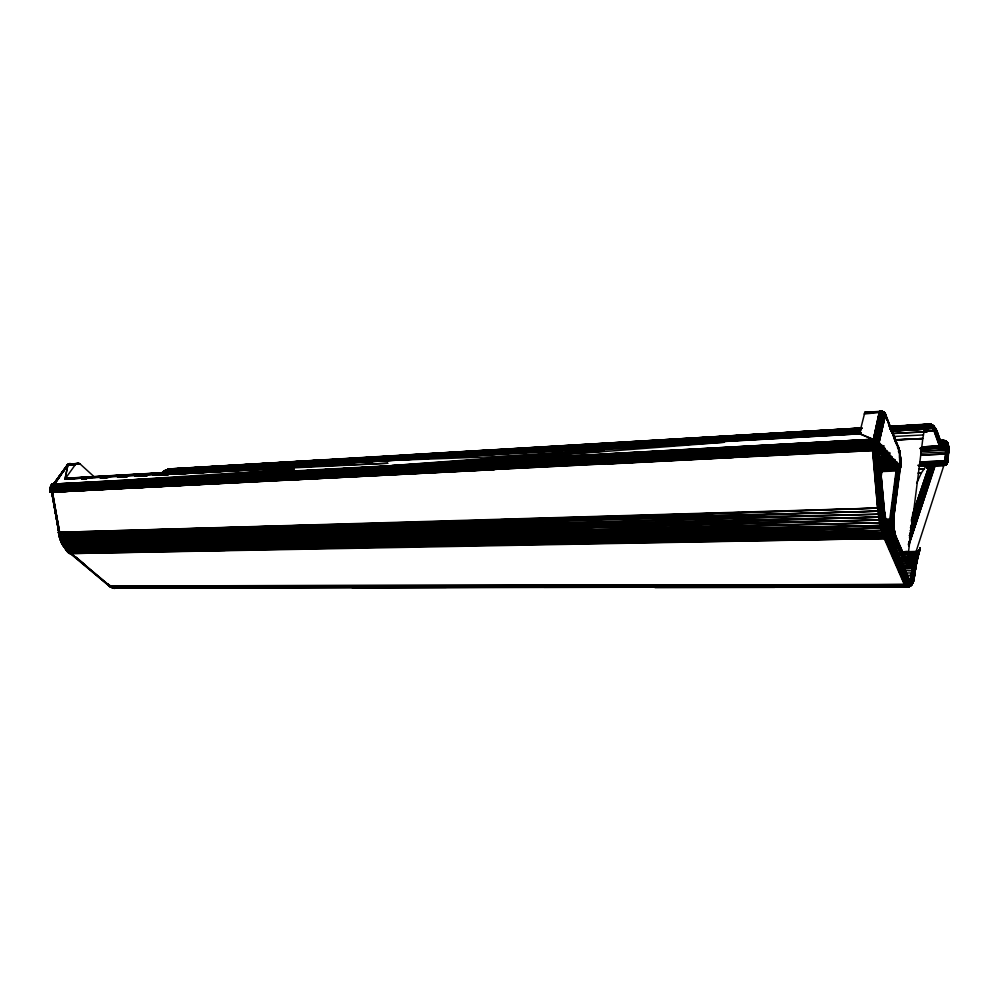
<?xml version="1.0" encoding="UTF-8"?>
<svg xmlns="http://www.w3.org/2000/svg" width="999" height="999" viewBox="0 0 999 999"><rect width="100%" height="100%" fill="white"/><g stroke="black" fill="none" stroke-linecap="round" stroke-linejoin="round"><path stroke-width="1.5" d="M914.472 575.686L913.074 582.454L911.637 584.365L910.052 581.942L913.948 559.19L914.447 557.167L918.056 555.506L919.804 549.575L917.382 558.866L918.943 550.636L916.37 551.585L915.821 553.359L909.852 582.554L908.203 584.627L905.281 585.689L881.655 530.481L878.258 511.163L872.839 449.525L873.251 440.035L877.984 439.76L877.085 449.163L882.741 510.477L886.912 527.734L910.052 581.942L913.61 580.382L917.394 557.779L920.054 548.026L916.845 558.316L913.248 579.408L911.575 584.215L913.91 579.72L914.41 575.499L911.687 584.84L909.914 584.153L908.878 582.38L888.099 534.565L885.614 526.373L883.004 510.402L877.709 449.975L878.133 439.023L51.736 484.203L49.962 490.796L50.125 492.245L878.833 449.637L878.933 442.495L877.984 439.76L495.529 459.94L724.238 442.257L605.332 448.289L726.173 441.371M885.114 522.689L893.156 522.052L893.606 516.358L893.331 528.196L895.354 536.488L893.468 531.63L887.462 530.956M910.239 565.784C910.489 560.889 904.008 562.362 903.458 558.491L892.057 531.918L890.958 525.112L897.876 469.093L897.527 462.612L889.947 525.112L891.32 532.554L903.92 560.951C907.354 560.526 909.028 564.497 910.239 565.784L911.687 564.36L910.164 561.463L906.68 559.989L905.244 561.238L902.809 558.379L891.682 532.567L890.521 527.622L890.384 520.104L897.527 463.586L879.307 464.435M900.549 461.026L900.611 462L899.075 448.988L900.524 458.653L900.236 468.818L900.536 458.678L899.025 448.776L885.589 414.36C884.877 411.875 879.632 409.165 879.095 413.037L872.414 444.48L879.37 517.157L884.078 536.713L905.057 584.527C906.83 591.071 914.959 583.066 909.689 580.382L888.96 532.917L884.327 515.696L877.946 449.912L877.984 439.76C870.841 437.112 874.787 444.792 872.377 446.466L732.991 453.146L872.377 445.467L872.739 446.453M59.253 531.73C57.717 538.136 63.649 547.327 68.644 552.185L108.866 585.789L114.348 587.887L905.544 586.538L908.191 585.814L910.077 583.841L910.988 575.511L914.734 573.988L916.845 560.227L912.961 582.717M938.96 440.896C947.851 435.164 952.497 453.184 945.541 453.971L920.653 455.169L945.541 453.971L945.691 452.035L945.591 447.689L920.703 448.563M878.521 443.007C883.99 454.732 882.604 468.456 880.519 480.831M897.177 463.611L897.177 462.624L889.797 519.03L889.684 526.398L890.971 532.542L902.696 559.515L903.92 560.951L907.517 561.663C912.524 556.231 911.95 548.663 902.222 552.385L908.441 552.31L922.839 438.524C923.813 434.19 924.237 422.802 931.056 424.363C939.285 427.984 938.086 440.522 942.444 446.928C945.116 451.461 942.532 445.841 939.659 446.628L921.19 447.54M899.387 450.262L897.564 445.367L899.812 452.36M909.477 565.909L905.406 559.515L894.317 533.653L892.856 526.61L892.981 518.194L900.648 461.9L900.574 464.448L898.975 465.297L879.257 466.358M883.84 506.968L884.202 509.79L881.18 510.839L881.655 530.481L308.666 544.343M894.555 534.103L895.379 536.201L893.431 530.631L893.019 519.318L900.486 462.962M899.949 454.333L898.276 446.503M899.487 451.81L898.064 446.029L899.562 451.311L899.687 460.464L900.012 453.746L900.586 460.264L900.474 457.842L899.537 457.642L899.712 452.072L900.049 453.846L899.962 453.221L899.674 452.135L900.611 462M903.308 560.389L900.199 560.427C908.69 560.352 909.115 565.409 908.79 552.31C909.377 556.231 907.591 566.633 903.783 558.578L892.382 531.992L891.258 525.112L898.738 464.398M945.354 465.122L946.89 451.91L945.641 443.706L947.04 443.931L947.901 451.685L946.777 464.248L944.167 465.397L925.511 466.208M880.531 477.01L882.042 469.88L897.239 469.193L900.374 467.544L879.22 442.644L877.984 439.76L875.474 440.309L875.024 448.401L881.58 525.399L885.526 538.311L905.756 584.39L908.141 587.062L911.288 585.339L912.924 582.217L916.095 562.512L919.167 550.449C919.018 554.532 913.198 553.146 910.863 553.471L915.496 553.371L943.868 465.422L945.541 453.971M899.862 454.258L900.474 461.226L899.949 453.359L899.974 454.358M922.339 446.928L939.422 446.041L933.965 430.844L923.126 431.468L934.602 430.844L937.212 431.893L943.693 448.926L945.129 441.833L945.728 441.046L947.726 442.782L944.367 440.809L939.997 440.871L943.605 440.646L942.669 441.333L941.37 447.664L943.393 448.539L942.444 446.928L940.059 446.041L922.327 446.915L939.422 446.041L940.683 447.639L941.895 446.366L942.981 441.321L944.242 440.646L942.294 442.495L946.34 443.831L944.879 448.751L942.994 448.126L945.079 448.976L941.47 447.277L919.929 448.451L940.808 447.427L944.305 449.175M925.149 429.108L929.982 424.15L932.729 425.362L940.658 446.128C942.969 451.048 944.167 443.656 945.416 441.983C951.847 444.53 946.415 458.616 946.353 464.597C946.378 462.899 949.912 433.841 943.618 444.205C944.405 447.14 940.696 449.463 939.734 446.041L932.567 426.473L930.731 424.313L927.297 425.424L925.149 429.108L890.933 430.856M947.976 453.409L948.401 446.016L947.551 442.569M919.792 463.736L945.129 462.525L947.551 461.438L948.039 459.515C949.574 463.598 944.267 463.161 944.167 465.397L945.853 453.958L945.666 445.566L948.675 446.203L946.777 464.248L948.151 459.353M915.559 568.618C913.598 574.462 915.409 585.102 907.804 587.15L905.406 584.477L885.164 538.399L881.205 525.462L879.008 511.113L873.526 448.464L874 440.059L877.984 439.76L883.191 507.267L885.489 523.588L909.577 580.993L908.878 582.38L904.357 584.565L772.227 585.476M913.223 580.731L912.711 583.066L911.488 583.179L917.931 551.236L911.488 583.191L910.052 581.942L888.96 532.917L886.662 524.875M919.842 463.486L944.505 462.587L944.492 465.359L946.165 453.933L945.978 445.566M941.37 447.664L940.346 446.078C935.801 440.272 937.474 426.523 929.02 424.038L927.297 425.424L925.486 429.12L929.869 424.837L933.016 425.474L940.946 446.191L940.746 447.602L942.644 446.99L945.354 448.501L944.105 448.951L942.769 447.939L944.505 442.794L945.803 441.408L947.764 443.219L948.825 449.55L947.689 449.737L945.641 441.321L947.289 444.018L947.914 449.712L946.577 464.423C948.6 458.391 946.065 459.852 945.628 465.022C946.315 463.224 949.624 433.566 943.306 444.168C944.043 446.853 940.371 449.513 940.059 446.041L932.879 426.498L931.355 424.45L927.646 424.425L925.698 426.985L890.259 428.996M948.538 453.047L948.688 449.587M108.741 585.701C123.239 590.821 107.218 587.862 108.179 583.841M60.402 537.774L64.598 547.639L69.418 552.36L883.353 536.763L887.1 535.514L888.96 532.917L889.634 534.552L887.811 537.225L884.09 538.498L70.804 553.558C65.347 556.056 54.795 523.701 59.903 534.49L397.577 526.136L877.896 511.176L872.377 445.467L733.041 452.197M914.16 577.172L912.362 583.903L910.526 585.951L909.34 585.913L887.524 537.437L884.814 529.595L881.53 510.776L876.135 449.275L876.51 440.646L877.984 439.76L879.157 442.957L900.199 467.357L900.249 468.618L897.464 470.017L881.942 470.741M124.738 485.364L732.979 453.621L388.611 471.69L872.377 447.49L878.034 447.502L878.708 449.7L879.157 442.957L878.82 446.391M879.969 411.201L883.903 412.2L885.926 416.246L884.789 413.049L882.254 411.513L864.859 412.362L859.415 433.816L65.035 479.058L67.845 465.122L70.18 463.648L66.671 465.859L66.821 467.107L66.883 465.522L68.244 464.285L71.528 463.811L67.62 464.722L70.005 463.673M916.158 553.321L914.447 557.167L916.707 551.56L912.811 568.044L911.3 581.818M947.202 460.227L946.952 464.048L948.825 449.55L948.8 451.261L946.303 451.985L920.766 453.196M885.251 517.732L880.556 519.955L874.05 450.462L874.375 440.097L877.984 439.76L878.608 442.07L878.371 449.8L883.566 507.117C883.228 513.099 890.858 525.811 880.107 525.549L617.257 531.056L304.595 535.976L616.246 527.36L216.671 536.263L60.864 538.711L60.077 538.523L58.504 532.117C59.203 546.465 77.273 559.702 67.008 550.611C65.147 547.814 57.63 538.324 60.415 536.625L878.608 514.21L878.72 508.016L883.715 507.03L878.833 449.637L876.922 442.407L877.984 439.76L879.058 442.707L900.199 467.357L893.506 518.044L893.206 530.519L906.493 562.437L908.703 565.621L904.919 559.128L899.025 558.379M889.56 534.852L884.814 524.138L881.18 510.839L879.382 511.088L879.57 522.877L882.629 534.852L904.357 584.565L906.505 587.05L908.416 587.025L911.687 584.84L912.836 581.518M68.019 550.899L68.407 552.022M882.254 467.17L896.752 466.521C903.383 468.119 900.124 454.383 900.324 468.094L893.306 520.442L885.151 521.441M894.205 532.592L893.443 517.882L893.481 528.296L894.992 535.164M893.618 530.781L906.505 561.85L907.941 564.597L910.214 565.459C912.974 563.224 916.283 556.318 911.213 554.857C906.305 551.523 908.553 563.936 903.645 560.402L891.72 531.855L890.621 525.112L897.839 463.573M881.83 471.565L896.353 470.954C904.619 470.079 898.288 457.642 900.236 468.818M913.735 577.347L912.824 577.797L911.762 583.066L918.718 550.811M887.786 529.033L885.751 531.605L881.955 532.754L506.918 540.709L65.634 547.989C63.549 546.878 59.241 541.533 61.476 539.298M898.7 452.147L898.563 451.298L899.575 451.111L897.914 445.779L899.6 453.334M946.228 460.626L945.891 464.897L946.49 460.551M311.026 547.539L882.629 534.852C896.053 533.466 880.019 514.872 882.467 507.48L877.372 449.138L877.984 439.76L875.112 440.209L874.625 447.415L879.832 507.917L880.107 525.549C608.366 536.675 336.288 535.839 64.535 546.316L62.413 543.656L70.454 553.546M880.206 507.879L880.469 525.524M864.859 412.362L881.68 411.263L884.078 412.362L885.751 414.835L885.151 416.421L882.954 413.898L879.095 413.037L873.413 439.298L879.457 413.024C879.582 408.191 888.586 414.635 884.477 415.147L878.308 441.171L878.133 439.023L873.413 439.298L873.251 440.035L879.045 443.581M883.715 412.112L885.838 416.034L885.564 414.285M898.151 464.498L898.126 465.447L898.451 464.448L882.329 465.259M900.074 455.182L899.649 459.515L900.611 460.289M905.106 573.001L911.675 572.964L912.462 568.081L915.821 566.508L919.979 549.088L917.831 555.706M879.832 507.917L882.304 525.237L885.501 536.363L906.418 584.19L909.927 586.101L907.941 583.341L887.811 537.225L883.978 524.625L881.855 510.714L876.473 449.238L876.71 441.533L877.984 439.76L876.173 440.522L875.736 448.351L880.893 507.779L881.205 525.462M878.72 508.016L878.246 514.223L879.57 522.877L885.002 521.103L885.676 520.204L885.151 517.882L886.063 522.802M908.703 565.272L894.704 534.078L893.243 521.553L893.693 531.793M893.543 529.607L892.631 519.555L900.087 464.048L892.557 527.884L893.83 533.291L906.243 561.513C909.852 561.363 909.827 555.269 910.526 552.509L910.176 559.939L907.741 562.325L904.657 558.978L893.556 533.141L892.319 527.822L892.169 519.742L899.237 465.234L891.558 525.112L892.694 532.08L904.083 558.691C906.742 565.909 910.726 555.719 910.189 552.435L909.614 561.013L907.741 562.325L910.401 561.713L913.086 555.993L913.61 553.946L910.876 552.584L910.176 559.939L912.337 563.074M59.478 533.841L58.953 534.39L878.258 511.163L879.008 511.113L879.095 507.992M900.474 466.496L900.524 464.048M899.587 559.552L904.37 559.777L908.004 562.549C911.837 561.288 911.1 555.906 911.2 552.684L909.015 560.651L907.816 561.825L905.931 561.363L893.281 532.991L892.057 527.772L892.045 518.656L899.462 465.172L892.407 519.642L892.981 529.27L887.025 528.858M882.03 530.444C888.71 527.072 895.479 525.074 895.366 535.626L893.206 525.199L893.481 520.004M882.129 468.993L898.551 468.081L899.737 467.594L900.361 463.898L899.662 468.419L899.912 464.11M910.813 553.409L915.496 553.371C913.723 557.554 920.042 553.596 918.468 550.961L914.984 565.234L912.287 583.666L910.489 585.988L907.804 587.15L111.638 587.35L113.074 587.737L109.316 585.938L66.758 549.962M162.75 473.089C163.274 469.692 168.594 469.655 170.991 468.856L861.875 428.009L482.592 451.073M900.574 464.148L900.486 465.359L900.486 461.75L899.275 470.167M879.157 468.219L898.026 467.32L898.713 465.347L897.639 468.281M900.299 465.584L900.224 463.961L899.6 466.845L898.613 467.195M900.486 465.359L900.574 464.448M913.985 579.27L912.824 582.979L913.536 577.472M893.156 522.052L893.506 518.044M913.461 559.477C911.338 554.82 906.081 555.581 907.204 561.513L905.169 559.328L906.805 561.863L909.902 561.238M905.057 584.527C907.554 589.16 912.162 585.564 912.412 582.08M892.794 527.959L893.019 523.651L885.114 523.938L883.578 519.093L876.86 450.137L876.922 442.407L873.738 441.695L51.061 485.314L873.051 439.298L859.49 433.541L726.323 440.996M913.735 567.882L910.976 581.868L913.985 563.399L917.02 551.498L911.188 583.291L917.644 551.348L916.57 554.969M907.192 563.511L907.929 564.922L906.018 560.764L907.179 563.836L906.493 562.437M911.063 582.342L909.839 585.439L906.855 587.012M898.788 451.373L898.401 447.028L898.938 452.222L898.426 447.29L899.35 451.685M899.624 452.31L898.513 447.527L898.9 449.338M900.623 462.749L900.124 468.007M914.023 567.807L913.024 579.545L911.25 584.165L909.215 581.843L888.473 534.04L885.064 523.976M947.764 459.827L947.564 462.45M900.324 468.094L900.336 466.046M900.161 465.684L899.749 469.08M899.6 466.845L900.611 464.248M948.8 451.261L947.689 462.237M893.331 521.928L893.456 520.117M911.675 572.964C916.545 572.827 912.849 565.759 916.458 563.486M914.073 574.75L913.548 581.056L911.35 583.841L909.352 581.568L888.635 533.766L885.289 523.776L882.966 507.33M918.181 555.282L915.421 562.949L913.635 574.987M928.845 426.648L934.327 426.973L936.562 431.406L933.79 425.949L929.657 424.088C920.504 437.475 928.858 422.552 932.492 424.987L935.788 431.068L941.058 447.627L921.203 448.027M949.05 449.488L948.925 452.634M893.73 516.72L893.431 520.217M69.905 553.321L62.375 543.98L64.773 547.789L60.789 540.509L58.591 532.03L59.391 536.388L60.514 537.687L59.952 535.789M948.376 453.171C950.973 449.55 944.867 437.35 948.863 447.827M917.344 559.09L916.095 562.512L913.473 581.306L914.747 572.914M945.953 460.701L944.742 460.864L944.779 465.297L946.59 451.948L945.516 442.232L948.088 443.593M900.486 466.034L900.561 465.134M914.722 565.347L920.079 548.301M900.236 461.301L900.336 456.218L900.549 461.201L900.349 457.18M900.586 463.636L900.411 465.472M882.042 469.88L881.98 456.393L879.52 445.005M915.409 568.98L914.397 574.475M899.063 449.887L899.025 448.776M900.411 467.207L900.286 468.269M912.824 577.797L910.976 578.109L910.351 580.144L914.048 578.596L915.121 570.242L914.809 573.101M894.055 531.256L894.692 533.653L893.593 527.035L892.419 526.535L893.73 517.082M912.936 561.426C911.75 557.454 906.155 556.181 906.568 561.6M941.757 445.729L945.803 447.053L943.905 448.426L942.444 446.928L942.556 448.027L944.804 449.288M940.346 446.078L940.221 447.09M913.998 572.415L915.221 567.195C915.346 573.139 906.83 569.23 903.958 570.566L911.725 570.491M914.322 576.748L915.896 562.674L916.57 560.289L915.708 566.695L917.881 555.956M948.326 451.523L947.164 442.157L945.678 442.132L943.468 446.603L941.582 446.366L933.79 425.949M898.65 447.727L899.325 450.437L898.963 448.851M877.984 439.76L875.823 440.409L875.436 449.338L880.831 510.901L883.566 527.534L886.175 536.076L907.055 583.903L908.191 585.814L909.964 586.376L913.123 580.943L911.575 584.215M900.149 468.606L900.386 467.045L899.737 467.594M893.206 520.529L893.568 517.582L890.833 518.956L883.89 519.18M902.272 552.397L908.441 552.31L906.543 561.288L904.619 561.001L903.383 559.552M885.239 520.267L892.407 519.642L893.755 516.895M912.924 582.217L915.833 564.647M910.052 581.942L910.151 581.318M903.271 565.771L912.886 565.734L917.344 551.423L915.121 557.117M920.991 447.627L939.734 446.041M899.812 469.705L899.899 468.931M898.551 470.529L898.975 465.297L898.663 466.271M914.21 578.209L914.847 573.276M899.949 469.542L900.449 466.346M913.398 575.099L911.488 583.191L913.086 582.005M899.425 450.649L899.712 451.973L899.5 450.761M910.688 580.132L910.326 581.942L911.662 575.486M939.909 447.102L940.059 446.041M898.75 448.813L898.775 448.052M892.269 523.713L891.92 526.461L893.431 530.631M70.629 463.636L68.032 464.498L53.884 484.115L53.022 485.027L51.736 484.203L54.058 484.078L51.374 484.74L493.943 460.427L51.374 484.74L389.897 466.021L294.493 471.441M900.336 467.907L900.436 466.795M918.406 552.422L914.797 567.469M915.946 565.084L916.021 565.921L916.945 560.914M946.74 460.452L946.228 463.623M946.977 460.339L946.128 464.76M947.901 459.677L947.114 463.848L947.277 462.837M914.797 573.813L916.133 564.298M941.495 446.366L943.905 448.426L946.078 441.583L947.939 443.406L948.725 447.802M943.343 448.501C947.202 444.905 946.041 435.864 948.338 449.65M920.241 448.638L941.245 447.527L944.392 448.826L946.19 442.507L947.152 442.157L945.366 443.156L943.368 448.364M914.659 574.15L915.171 571.178M944.117 441.146C940.009 452.634 941.07 448.002 944.742 441.158L944.055 440.746L942.606 442.495M164.735 471.953L165.672 470.267L168.694 469.23L318.606 460.189M914.06 577.06L913.461 580.581M63.624 544.78L65.759 549.188L68.519 552.11L67.095 550.711M912.137 553.009L910.988 558.741L912.949 553.446L912.636 555.619L910.638 561.962L909.34 563.236L907.979 563.074L905.406 559.515L906.43 561.475M909.577 580.993L889.01 532.629M912.549 577.884L911.612 581.743M918.268 553.933L920.067 548.563L918.705 553.284L917.382 554.607M913.91 557.23C914.01 548.576 913.136 563.249 909.852 564.135L907.704 563.324L906.255 560.714L907.005 562.312L909.714 563.836L912.099 562.187L913.386 559.228L912.287 562.774M914.772 571.865L916.47 563.049M893.418 518.931L893.643 517.42M915.109 571.353L915.521 567.619M917.057 558.154L915.996 564.472M915.908 566.308L917.244 557.966L916.907 559.939M912.661 583.216L909.377 586.7L907.854 586.763L906.655 585.426L883.128 530.244L879.757 511.051L874.412 450.437C871.902 436.6 880.481 437.624 878.558 449.75L884.852 515.147L880.119 517.095L136.214 538.586L304.22 534.877M878.945 443.381L885.139 415.884L885.963 415.959M944.405 447.702L946.765 442.207L943.618 447.814L942.719 447.589L943.893 447.964L944.817 446.391L945.991 441.196L948.026 445.866M915.296 569.168L915.821 566.508M942.032 444.105C944.317 443.881 945.928 437.699 942.931 442.495M945.878 445.054C941.433 444.755 945.591 437.312 946.515 443.806M943.93 444.268L945.341 441.246M900.174 454.72L900.249 455.594M886.725 526.461L891.046 526.398L891.508 523.776M892.494 522.277L893.306 517.919L893.156 523.626M893.406 525.374L893.78 528.821M879.12 442.395L878.133 439.023L875.624 439.61L881.28 413.236C879.232 411.201 883.316 409.852 880.181 413.062L874.15 439.323L878.133 439.023L879.22 442.644L878.133 439.023L876.647 440.01L875.261 439.51L881.905 411.688L884.415 412.662L885.963 415.671L884.802 413.761L878.084 440.946L878.133 439.023L873.788 439.298L879.457 413.024M915.971 566.121L916.433 562.849M917.544 557.579L916.408 563.698L916.932 560.689M906.68 559.989L907.691 557.654M917.394 557.779L918.081 554.12L914.297 567.707M915.608 568.019L916.046 565.709M947.764 453.509L947.102 445.654M947.527 453.596L947.901 451.685M94.98 477.51L80.232 464.085L77.66 463.161L75.325 464.647L67.845 465.122L65.035 479.058L388.012 463.236L216.858 470.417M916.258 564.11L917.407 558.404M918.393 554.582L920.017 547.752M893.443 517.757L892.557 527.884M891.208 523.788L890.708 526.386L895.241 535.077L894.892 534.128M905.768 560.701L908.728 561.588L909.327 560.826L909.839 552.385L908.253 559.103L906.543 561.288M913.735 580.169L914.272 577.797L912.274 582.779L913.461 579.258M918.893 551.535L916.907 561.138M506.668 540.247L65.634 547.989L62.113 542.644L58.978 534.128C59.416 537.225 62.375 547.864 70.629 553.558M892.319 520.954L891.345 526.423L894.317 533.653L892.382 531.992L887.736 531.843M909.465 565.559L906.13 560.451L908.528 564.285L910.676 563.973L913.948 554.295L912.674 560.626L910.801 564.285L908.615 564.622L906.43 561.263M947.277 453.696L947.439 449.762L945.516 442.232M910.089 564.785L908.428 563.973L905.806 559.964L908.665 564.947L910.164 565.122L912.199 562.487L913.835 557.017M916.033 565.509L916.483 563.274M919.467 550.636L917.669 557.367M913.024 558.516L914.073 554.482L913.173 558.741L911.026 562.524L909.34 563.236L906.667 561.7L908.915 562.699L910.988 560.576L912.699 553.296L911.438 557.055L911.513 552.784L909.327 560.826M913.548 581.056L913.211 581.893M916.582 561.975L917.057 559.727M916.795 561.575L917.419 558.641M947.015 453.758L945.928 443.731M899.038 470.279L900.087 464.048M890.034 526.386L891.47 518.818M918.056 555.506L918.431 553.733L917.744 555.906M946.74 453.821L947.164 451.86M885.851 415.734L883.054 411.988L876.647 440.01L883.528 411.988L887.199 420.354M876.972 440.159L882.954 413.898C883.416 410.302 886.987 414.997 884.952 415.909L878.883 441.883L878.133 439.023L876.972 440.159L882.641 413.736C883.191 411.613 878.246 410.639 880.181 413.062L874.525 439.373L878.133 439.023L879.02 442.145L885.064 416.171M885.264 416.034L884.265 414.91L878.308 441.171L878.133 439.023L874.899 439.435L880.556 413.099C881.28 410.352 884.627 411.238 881.967 413.449L875.961 439.735L878.133 439.023L878.521 441.408L884.652 415.397C886.987 414.011 882.916 410.639 881.031 411.763L864.672 412.637M886.637 525.199L890.621 525.112L891.757 518.756M891.782 522.402L892.769 518.331M946.165 453.933L945.903 447.677L920.691 448.788M946.453 453.883L945.666 445.566M878.521 441.408L884.477 415.147C888.099 415.971 880.156 407.967 879.832 413.037L873.788 439.298M878.708 441.633L885.102 415.422M878.883 441.883L884.827 415.646L885.826 415.122M879.02 442.145L885.214 416.171M917.269 559.315L917.906 556.206L917.182 559.527M917.382 558.866L917.881 556.68M882.304 413.586L876.31 439.86L878.133 439.023L877.834 440.734L884.152 414.285L885.301 413.773M878.133 439.023L877.272 440.347L884.078 412.362M877.834 440.734L884.265 413.311L885.676 414.56M878.084 440.946L884.053 414.697L884.914 414.647L885.314 415.909M874.525 439.373L880.556 413.099L879.932 411.675M874.899 439.435L881.056 412.637L881.955 411.313L882.991 412.225M875.624 439.61L882.242 411.813L884.914 414.647M893.156 518.056L891.645 526.436L893.993 532.817L893.406 523.538L894.292 532.192M889.597 525.124L890.621 521.278M918.581 553.508L918.968 551.835M912.724 582.417L912.187 584.165M891.508 522.44L892.045 518.656M877.272 440.347L884.165 412.899L885.676 415.147M889.947 525.112L891.158 518.893L889.547 523.838M912.874 575.274L913.511 572.627M914.385 569.905L915.658 564.81M912.587 575.337L913.898 570.129M892.631 519.555L892.981 518.194M59.478 476.91L53.122 485.639L67.845 465.122L67.083 465.347L67.333 467.095M63.412 545.217L66.821 549.562L881.955 532.754L619.268 536.625L220.829 545.092M911.975 575.449L914.897 563.174L916.095 562.512M899.425 466.058L899.687 465.084M945.703 463.836L945.079 465.222L945.054 460.839M875.586 441.97L874.699 443.568L875.686 446.466L875.161 450.362L880.556 507.829M910.688 558.553L911.837 552.897L911.837 555.132L912.437 553.159L910.738 560.352L908.391 562.225M919.242 551.386L919.667 549.825M912.187 559.84L913.785 554.12L911.026 562.524L909.003 563.936L907.591 563.024M912.337 572.902L913.036 570.367M912.025 572.939L912.724 570.417M874.787 450.399L875.336 446.453L874.325 443.531L875.236 441.883M918.805 553.059L919.492 549.862M874.412 450.437L874.375 440.097M918.705 553.284L920.029 548.826L918.968 552.06M912.399 570.466L916.87 556.58M872.914 450.549L873.476 446.428L872.414 444.48L205.931 478.783L607.542 456.156M928.933 468.631L930.169 462.649L930.593 464.972M907.479 587.212L908.553 585.938M71.528 463.811C67.882 462.05 66.733 467.532 66.646 466.583L53.047 485.314L67.67 465.147M918.431 554.333L918.968 552.31M889.547 522.577L890.833 518.956M918.218 551.111L917.669 552.884L918.468 550.961M873.114 446.441C881.093 445.891 879.27 449.475 872.414 448.526L50.025 491.533L52.622 492.12L607.142 462.862L872.414 448.526L872.751 447.477M912.811 568.044L913.548 565.671L914.447 565.459M899.237 468.668L899.537 467.719M916.845 558.316L917.557 556.093M919.904 506.668L933.241 465.559L943.868 465.422L918.556 465.909L926.348 465.571L928.408 468.581M920.516 506.905L933.865 465.709L909.802 538.074M921.153 507.017L934.502 465.796L932.017 465.934M899.137 467.033L899.15 469.493M919.055 506.081L932.379 465.197L930.244 462.912L912.699 514.16M909.465 537.862L933.241 465.559L932.379 465.197L910.439 530.869M909.789 540.109L934.177 465.759L931.905 465.921M908.69 544.505L934.177 465.759M932.117 465.934L934.814 465.821L908.591 545.804L935.126 465.809M912.886 565.734L917.919 552.747M882.891 412.15L885.314 414.086L883.503 412.774M910.376 530.831L931.855 464.885L910.501 527.934L931.605 464.71L911.812 523.101L931.368 464.51L911.662 522.652L931.155 464.31L911.687 521.74M910.613 531.181L932.379 465.197M909.689 536.076L932.954 465.447L919.18 506.243M908.466 544.243L934.502 465.796M908.715 544.505L934.814 465.821M910.826 528.696L932.104 465.059M910.701 531.106L932.666 465.334L909.427 535.801L932.954 465.447M909.714 536.176L933.241 465.559L909.527 535.864M911.5 521.178L930.606 463.648L911.563 519.767M911.625 521.678L930.968 464.098L911.563 521.253M908.416 544.443L920.991 507.017M911.8 584.627L912.062 583.853L911.288 585.339L909.839 585.439L908.191 583.116L887.1 535.514M912.462 515.134L928.208 468.456M930.244 462.912L912.474 516.208M911.363 520.142L930.469 463.411L912.524 516.296M905.406 584.477L908.178 586.625L909.565 585.826M883.99 412.412L884.352 413.149L879.757 412.038L864.485 413.012M897.826 464.535L897.477 465.534L896.84 462.649L882.342 463.311M917.107 556.431L917.869 554.308M897.527 463.586L896.79 465.571M53.746 484.153L51.736 484.203L53.084 484.752L67.395 464.96L71.079 463.686M913.261 581.018L913.985 579.02M916.27 555.057L912.999 563.473L915.746 557.005M914.772 557.155C911.962 560.352 917.344 559.353 916.62 556.705M881.992 412.088L883.428 411.913M910.663 581.918L911.325 578.096M911.975 557.43L913.198 553.621L910.851 562.25L909.54 563.536L908.153 563.361L905.981 560.202L907.454 562.724M875.936 442.058L875.074 443.618L876.21 450.224M897.801 465.497L896.453 470.117M920.004 448.451L941.245 447.527L941.895 446.366M897.964 468.219L898.326 467.257M945.391 444.78L945.891 443.469M913.298 558.978C913.049 562.262 908.89 565.422 906.767 561.75M914.272 559.178L913.461 561.301L916.133 560.601M893.381 521.865L893.381 523.501L893.381 521.678M916.046 556.918L916.857 554.87M897.139 465.559L897.04 467.432M906.093 584.303L909.09 586.675L911.013 584.502L908.778 586.838L905.756 584.39M896.89 469.23L897.701 467.357M930.968 425.524C927.047 421.965 922.964 436.663 930.606 424.338C938.948 427.722 937.412 440.147 941.995 446.615L942.806 448.126L941.87 447.589M943.056 448.301L936.051 429.333L930.893 424.45L928.246 427.485L927.996 429.87M936.063 431.168L934.065 426.848L931.18 424.6L927.696 429.72L928.82 427.809L926.011 426.973L889.972 429.071M898.276 470.629L898.263 468.156M916.62 483.279L921.365 472.952L926.348 465.571L918.605 465.921M893.581 527.16L893.768 528.933M896.965 468.344L897.389 467.395M880.556 519.955L615.933 526.073L136.613 539.61L60.739 540.434L65.609 548.114L881.305 530.494L505.706 538.286L743.331 532.592L880.681 528.096C887.287 527.822 885.851 521.678 888.323 531.181M897.689 470.779L897.876 469.093M68.082 465.034L69.393 464.635L66.671 465.859M909.639 580.681C910.239 584.165 914.21 582.642 913.573 579.732M880.481 510.951L882.654 525.149L885.838 536.226L906.742 584.053L909.065 586.126L910.788 585.389L908.491 586.475L906.418 584.19M897.364 470.841L897.314 468.319M897.04 470.891L897.239 469.193M389.485 466.995L50.774 485.939L872.464 443.506C873.788 441.758 877.472 442.894 878.92 444.642M945.578 446.865C947.601 442.507 945.066 440.309 939.559 441.496L943.118 440.709M872.826 443.494L874.5 441.77L874 440.059M882.741 510.477L884.814 524.138L887.874 534.827L909.602 585.676L911.575 584.852M69.83 463.711L67.832 464.972L69.605 464.91M885.139 415.884C884.202 413.911 880.481 410.04 882.242 411.813M908.103 562.025L909.14 552.322C909.19 554.482 906.655 565.172 904.657 558.978M124.763 485.177L50.05 488.636L124.85 484.44L50.175 487.924L205.844 479.158L872.539 442.582L50.774 485.939L872.901 442.569L873.376 441.683M905.244 561.238L906.867 558.953L910.176 559.939M75.649 464.248L67.57 464.997L69.068 463.923L71.965 464.011L70.03 464.06M928.546 427.634L927.109 429.458M943.63 448.251L945.516 445.804M169.256 470.067L170.991 468.856L403.908 455.407M911.225 560.826L913.411 553.771L910.738 560.352M878.795 442.27L878.87 445.204M878.608 442.07L878.833 445.791M878.421 441.858L878.708 446.291L878.208 441.658M67.92 464.81L69.668 463.761L66.633 465.984L67.095 465.259L53.084 484.752L51.736 484.203L53.609 484.203L68.032 464.498L78.559 463.199M911.3 584.365L909.952 586.276L907.392 587.137L654.994 587.437M877.971 441.458L878.77 445.067M877.434 441.096L877.834 445.154L878.733 445.666M68.107 464.36L53.484 484.265L51.736 484.203L53.034 485.164L66.621 466.433C66.396 465.684 71.703 462.275 67.445 465.322M53.034 485.164L67.358 465.222L69.143 463.911L71.591 464.06M53.047 484.89L67.87 464.56L78.996 463.324M877.147 440.934L876.71 441.533L876.51 440.646M911.687 584.84L910.052 585.164L908.428 582.879L886.413 533.641L887.212 537.624L907.354 583.716L909.34 585.913M67.845 465.122L53.072 485.464L66.646 466.583C67.857 465.097 66.109 466.683 67.433 466.745M67.02 465.384L70.617 464.073M185.589 587.35L905.544 586.538L906.78 587.262L908.89 585.913M900.486 457.867L900.536 458.678L899.6 458.578M908.678 586.638L909.24 585.889L907.729 587.112M909.327 586.5L909.889 585.751L908.753 586.95L910.201 585.651M909.49 581.268L910.976 584.777L912.499 583.628L911.125 584.477L909.977 582.242L911.438 583.503L912.849 582.454M169.73 469.443L167.245 470.092L170.654 468.918L185.677 468.194M907.092 562.599L905.618 559.727L907.779 562.812L909.127 562.961L910.401 561.713M70.979 463.923L68.919 464.011L66.796 465.621L68.519 464.398L75.999 463.911M940.933 447.527L943.031 445.791L941.907 444.967M926.348 426.985L929.345 424.063L931.056 424.363L933.191 426.561L934.902 430.881M893.456 527.31L893.318 525.224M66.958 465.509L68.169 464.735L75.325 464.647L65.185 478.846L860.514 433.042M928.246 427.485L932.492 424.987M911.637 561.351L909.127 562.961M900.599 461.151L900.336 460.377M67.457 478.733L66.321 478.084L65.185 478.846L219.056 469.955M910.638 561.962L911.438 561.088M878.608 514.21L884.515 512.499L883.715 507.03L885.963 523.001M909.614 561.013L910.464 560.139M946.378 442.42L945.441 440.934L943.331 447.677L940.546 447.115M941.695 446.89L942.069 445.716M942.232 446.765L942.282 447.902L943.655 445.929L942.856 444.98M912.624 583.341L911.35 583.841L910.114 581.63M861.775 428.034L168.694 469.23L161.701 473.039L168.356 469.28L185.777 468.231M882.117 411.738L880.619 411.213L881.967 413.449M161.226 473.401L165.534 470.367L170.317 469.031L165.534 470.367M161.326 473.289L165.971 470.129L161.438 473.189L163.549 471.491M161.988 472.939L164.161 471.266L860.451 430.781M164.161 471.266L161.838 472.977L168.044 469.393L173.139 468.943L167.482 469.805L163.099 471.928L168.044 469.393M161.563 473.114L163.836 471.353M912.399 583.054L913.148 582.18L912.249 583.691L911.001 583.016M911.563 563.723L909.003 563.936L906.43 561.226M910.988 565.272L910.676 563.973L911.475 563.424M69.768 463.911L68.369 464.26M936.313 431.281L932.229 424.825L929.17 425.936L926.797 429.358L929.569 424.712L931.805 425.124M395.467 458.029L164.323 471.266L166.458 470.029L405.432 455.719M883.253 414.073C885.476 412.862 886.75 417.42 884.565 414.048M163.411 471.578L165.672 470.267M164.323 471.266L166.458 470.029L859.977 429.32M165.072 470.879L162.924 472.215L164.91 471.191M164.847 471.378L162.787 472.714L164.76 471.753M163.986 471.303L166.121 470.079M908.328 586.675L113.249 587.749L108.516 585.501L112.113 587.337L117.07 587.487L189.61 587.612M112.899 587.724L117.757 586.875L114.173 587.862L108.616 585.614L112.263 587.449L115.822 587.087L112.412 587.537L108.866 585.789M140.035 586.913L118.294 586.937C116.458 588.586 114.236 587 112.937 587.062C115.722 589.56 106.693 584.752 109.99 586.588M117.195 586.65L113.998 587.812M116.346 587.35L117.557 586.813L116.171 587.275M111.488 587.3L121.379 586.913M115.659 586.962L112.263 587.449L110.127 586.65M165.185 470.729L169.867 469.318M165.285 470.591L172.964 468.981L170.654 468.918M170.167 469.105L163.187 471.803L168.356 469.28L173.314 468.931M865.072 412.162L865.746 412.187M927.971 424.425L931.168 425.075L933.965 430.844L932.242 426.461M116.533 587.412L117.932 586.9M927.646 424.425L928.695 424.051C931.955 424.113 931.617 428.908 934.802 428.633M901.086 561.45L907.267 561.376L900.811 560.976L905.169 561.101L904.27 560.963L903.458 558.491M884.814 414.835C883.865 413.099 882.641 414.023 882.067 412.075M914.897 563.174L913.336 563.473M899.487 464.248L899.887 465.01M883.94 506.88L878.745 448.251L878.645 448.938L873.226 449.513L50.025 491.533L52.447 492.12L59.903 534.49L614.685 519.368L878.246 514.223L135.052 534.852L215.684 532.942L302.922 530.282L134.915 534.315M113.212 587.35L115.484 586.825L113.362 587.474M69.018 464.597L69.455 465.097M910.676 563.973L909.777 562.512L908.004 562.549M167.607 469.68L170.017 469.205L167.745 469.567M908.665 582.642L909.727 584.427L911.338 584.964M59.016 534.415L58.516 532.217L59.603 536.563L51.648 492.057L50.125 492.245L52.447 492.12L59.49 532.33C332.267 527.697 604.969 518.006 877.609 508.079L878.346 508.054M52.148 492.132L50.125 492.245L52.285 492.132L59.565 534.49L63.511 544.53L880.107 525.549L616.895 529.845L61.551 542.345L65.01 547.914L59.391 536.388L59.99 538.274M113.674 587.674L114.76 587.499M167.357 469.942L169.593 469.58M68.556 464.16L79.433 463.524M884.252 414.011L883.528 414.273L877.559 440.534L883.803 414.473L884.752 414.348M51.623 492.02L50.125 492.245L51.686 492.082M930.431 425.137L934.04 426.148M903.783 558.578L904.944 561.051L906.792 560.789L909.477 552.347L908.728 561.588L909.777 562.512M945.803 441.408L946.89 442.619M945.154 440.821L943.243 442.52L942.532 446.403M945.441 440.934L943.568 442.557L942.706 445.754M946.003 452.01L945.716 449.887L920.778 451.173L947.689 449.737M493.331 458.716L601.685 449.9L391.77 465.609L604.195 451.173M209.378 475.586L294.293 469.08L128.796 479.995M114.286 587.137L110.777 586.863L108.179 584.777L112.937 587.062L108.429 585.377L110.789 586.788L184.703 586.913M413.486 459.09L416.595 458.878M429.008 458.054L433.666 457.754M444.518 457.03L450.736 456.618M460.039 456.006L467.794 455.494M483.316 454.47L472.552 455.057M75.362 464.06L79.845 463.773M395.017 458.479L235.277 467.719L801.186 433.691M864.172 413.986L879.595 412.487L884.265 413.311L885.214 414.36M501.423 450.886L498.364 451.073L501.523 450.899M530.581 449.026L533.641 448.838M547.452 447.952L550.524 447.764M564.335 446.89L567.395 446.69M578.134 446.004L584.278 445.616M417.782 455.082L422.415 454.795M434.752 454.033L439.385 453.746M450.187 453.084L456.356 452.697M467.157 452.023L473.339 451.648M514.31 449.475L517.382 449.288M520.454 449.1L523.526 448.913M531.193 448.439L534.265 448.251M537.337 448.052L540.409 447.864M546.553 447.49L551.161 447.202M554.22 447.015L557.292 446.828M560.364 446.64L566.508 446.253M569.58 446.066L574.188 445.779M577.26 445.591L583.391 445.217M586.463 445.03L589.535 444.842M724.238 442.257L490.072 456.868L394.543 460.289L135.976 475.237M188.774 468.007L202.685 467.182M205.782 466.995L219.693 466.171M222.789 465.984L319.742 460.289M400.824 455.357L490.497 449.962M239.435 465.309L489.323 450.274M489.547 450.149L690.596 438.199M889.922 426.386L928.695 424.051M408.529 455.532L422.49 454.695M425.599 454.508L439.56 453.671M442.669 453.484L456.63 452.647M459.74 452.46L507.28 449.575L476.773 451.423M509.353 449.488L523.289 448.651M526.386 448.464L540.334 447.639M543.431 447.452L557.367 446.615M560.464 446.428L574.413 445.591M576.748 445.417L689.035 438.723M708.466 437.525L696.066 438.261L708.341 437.587M713.111 437.237L725.511 436.501M730.157 436.226L742.557 435.477M747.202 435.202L759.602 434.465M764.247 434.178L776.648 433.441M781.293 433.166L793.693 432.417M796.79 432.23L862.249 428.346M889.572 426.685L929.769 424.275L915.746 425.087M238.349 465.721L397.814 456.356M402.347 456.031L405.444 455.844M250.874 465.409L253.983 465.222M269.543 464.285L272.652 464.098M286.651 463.261L289.76 463.074M860.114 432.442L166.458 470.029L688.286 439.198M695.304 438.711L698.401 438.524M706.143 438.062L709.24 437.874M712.337 437.699L715.434 437.512M723.176 437.05L726.273 436.863M729.37 436.675L732.454 436.488M740.197 436.026L743.293 435.839M746.39 435.664L749.487 435.477M755.681 435.102L760.326 434.827M772.714 434.09L777.359 433.803M780.456 433.616L783.903 433.628M789.747 433.067L800.923 432.617M582.991 445.741L802.11 432.617M269.056 464.872L272.165 464.685M548.214 448.089L551.323 447.902M598.026 445.092L601.136 444.905M647.839 442.095L650.948 441.908M860.364 429.395L484.965 452.609L314.423 461.638M891.183 427.535L926.635 425.412L929.732 426.286L931.967 425.149L931.443 424.762M395.916 457.642L235.764 467.295L798.201 436.138L733.141 440.022M581.393 447.24L800.886 434.066M173.039 472.24L162.325 472.889L171.653 472.39M176.111 472.065L189.885 471.228M192.957 471.053L206.743 470.217M209.802 470.029L223.589 469.205M226.648 469.018L258.866 467.22M241.571 468.568L233.841 469.031L241.521 468.618M250.836 468.007L258.554 467.532M266.271 467.07L275.537 466.508M283.266 466.034L294.068 465.384M300.249 465.01L311.064 464.348L298.776 465.022M315.672 464.073L329.52 463.249M332.605 463.061L346.441 462.225M349.525 462.05L363.374 461.213M366.446 461.026L484.14 453.534L606.48 447.227M324.488 464.048L329.108 463.773M341.408 463.024L346.029 462.749M358.329 462L364.485 461.638M373.713 461.076L381.406 460.614M398.351 459.59L390.646 460.052L393.718 459.877M407.617 459.028L415.347 458.566M424.612 458.004L432.342 457.542M440.059 457.08L450.874 456.418M457.055 456.043L467.869 455.394M503.321 453.271L491.008 454.008L503.571 453.359M506.393 453.084L520.254 452.26M523.326 452.072L800.024 435.527M589.185 448.651L583.004 449.026L589.16 448.701M598.476 448.089L606.206 447.627M615.496 447.065L624.775 446.503M632.517 446.041L641.808 445.479M649.537 445.017L660.376 444.368M665.009 444.093L677.397 443.344L663.536 444.068M699.075 442.045L711.463 441.308M716.108 441.034L728.496 440.297M708.079 442.095L711.176 441.908M725.112 441.083L728.209 440.896M742.157 440.059L746.802 439.785M759.203 439.036L763.848 438.761M776.235 438.024L782.442 437.649M808.765 436.076L814.959 435.701M825.786 435.052L833.528 434.59M842.806 434.028L850.549 433.566M858.278 433.104L861.375 432.917M892.332 431.068L924.824 429.12L890.858 431.006M733.079 456.668L52.622 492.12L388.636 473.813L872.477 449.55M691.383 438.149L826.935 430.257M830.057 430.082L844.08 429.258M847.189 429.083L861.213 428.271M889.26 426.635L893.93 426.361M898.613 426.086L911.076 425.362M689.422 438.486L803.396 431.73M240.422 465.047L252.685 464.335M257.292 464.06L269.58 463.349M275.736 462.999L286.488 462.375M292.645 462.025L304.932 461.301M309.54 461.038L422.302 454.57M425.412 454.383L439.423 453.571M442.532 453.396L456.543 452.584M473.663 451.598L459.652 452.41L487.662 450.786M509.44 449.525L523.439 448.726M526.548 448.539L540.534 447.727M543.656 447.552L861.263 429.195M890.833 427.485L926.635 425.412L890.983 427.497M594.642 444.73L600.861 444.368M607.08 444.018L616.408 443.469M627.297 442.844L633.516 442.482M644.392 441.858L650.611 441.496M661.5 440.859L664.61 440.684M928.82 426.648L931.93 426.473L930.419 424.275M138.287 474.612L65.347 478.671L396.178 459.328M402.422 459.041L416.346 458.229M419.43 458.054L433.354 457.242M436.451 457.067L450.374 456.268M453.459 456.081L467.382 455.282M472.028 455.007L485.951 454.208M489.035 454.021L496.778 453.583M726.698 440.334L859.877 432.629L853.795 433.054M302.447 465.022L495.666 453.833M733.591 440.084L747.514 439.273M750.599 439.098L762.974 438.374M769.155 438.024L781.518 437.3M786.151 437.025L798.526 436.313M803.159 436.039L815.534 435.327M820.167 435.052L834.078 434.253M837.174 434.066L851.086 433.254M854.182 433.079L860.364 432.717M65.035 479.058L242.32 468.693M248.501 468.344L259.328 467.707M271.716 466.995L276.348 466.72M288.723 466.009L294.917 465.646M302.297 465.197L495.479 454.12M81.806 478.808L86.463 478.546L81.818 478.871L86.201 477.872M106.681 477.522L100.462 477.859L108.067 476.935L100.25 477.247L107.967 476.71L100.35 477.485M126.636 475.724L117.333 476.261L128.134 475.499M146.778 474.55L135.951 475.174L140.609 474.912M152.947 474.188L605.519 447.852M726.398 440.821L859.565 433.291L65.347 478.671M153.047 474.425L244.068 469.031M248.714 468.756L261.089 468.044M273.464 467.32L278.109 467.057M394.543 460.289L495.292 454.458M86.401 478.359L81.731 478.608L86.413 478.571M117.42 476.498L126.873 476.436M136.039 475.412L146.865 474.787L135.852 475.512M265.821 468.019L153.122 474.687L219.493 470.991M273.551 467.582L282.842 467.033M299.85 466.058L296.753 466.233L303.509 466.046M106.643 477.372L100.424 477.734L108.129 477.11L100.387 477.597M126.823 476.211L117.358 476.798L126.898 476.535L119.156 477.035M146.953 475.037L135.926 475.749L147.053 475.399L137.787 475.986M100.499 478.009L106.706 477.647M117.582 477.023L126.885 476.486M153.197 474.962L270.542 468.032M273.639 467.844L287.562 467.045M296.84 466.508L304.583 466.058M219.568 471.266L270.617 468.319L153.172 474.837M273.714 468.131L290.734 467.145L273.776 468.444M296.915 466.795L310.801 465.984L296.915 466.783L308.254 466.058M321.578 465.372L327.734 465.01L321.578 465.397M122.303 477.047L126.96 476.773L120.729 477.047M174.862 474.001L188.749 473.201L176.299 474.038M191.833 473.026L219.605 471.416M310.876 466.308L304.72 466.658L310.889 466.446M321.641 465.684L330.869 465.147L321.628 465.609M344.717 464.348L350.874 463.986L344.73 464.423M923.388 434.94L893.93 436.488M607.454 456.568L50.325 487.237L872.414 444.48L388.661 470.866M733.029 456.056L49.95 490.072L607.08 460.077M126.885 488.174L205.607 483.578L52.622 492.12M908.278 551.723L916.37 551.585M717.569 437.062L725.262 436.625M736.026 436.026L742.182 435.676M752.946 435.077L759.09 434.727M771.403 434.041L776.011 433.778M780.631 433.516L783.703 433.341M788.311 433.091L800.624 432.392M806.767 432.043L817.632 431.443M823.838 431.093L826.935 430.919M830.032 430.744L833.141 430.569M847.102 429.782L850.199 429.607M316.483 460.689L168.694 469.23L253.396 464.535M781.056 434.003L784.165 433.828M798.139 433.029L801.235 432.854M583.416 445.454L801.797 432.917M249.738 464.997L252.809 464.822M266.633 464.023L269.705 463.848M283.529 463.049L286.588 462.874M300.412 462.075L303.484 461.9M314.91 461.313L397.34 456.63M686.825 440.534L860.976 430.656M581.78 446.815L800.586 434.515L311.526 463.911L415.659 458.191M251.923 465.921L254.982 465.746M268.793 464.972L271.853 464.797M65.834 478.259L860.289 432.617M65.672 478.371L860.439 432.854M861.013 432.779L65.509 478.509L138.461 474.413M892.144 430.994L924.824 429.12M81.718 478.571L86.376 478.309M117.195 476.323L128.022 475.711M135.764 475.274L146.803 474.612M152.797 474.3L268.968 467.994M285.989 467.02L273.601 467.732L286.388 467.02M296.815 466.396L303.009 466.034M81.681 478.583L86.301 478.096M100.25 477.534L108.042 476.86M117.283 476.56L128.122 475.949M152.884 474.55L269.268 468.007M320.667 465.209L326.935 464.997M100.512 478.046L108.079 477.347M296.94 466.908L311.401 466.034M320.741 465.509L329.295 465.047M344.081 464.173L347.202 463.998M100.412 478.059L108.142 477.622M118.981 477.023L126.723 476.585M136.001 476.061L147.065 475.462M154.783 475.024L168.506 474.225M270.629 468.381L171.753 474.063L270.667 468.568M296.978 467.107L310.864 466.221M344.717 464.298L349.325 464.036M140.697 476.061L146.89 475.699L142.258 476.011M193.319 473.064L208.791 472.19L193.394 473.039M211.888 472.015L290.809 467.582M320.791 465.821L331.693 465.209M344.143 464.498L352.435 464.048L344.755 464.56M367.495 463.174L370.904 462.999M893.069 433.529L925.374 431.855M177.859 474.001L188.686 473.389M194.88 473.051L208.803 472.265M213.449 472.003L270.692 468.706M272.565 468.668L290.809 467.569L273.751 468.306M320.816 465.959L331.718 465.347M344.168 464.635L351.948 464.198M367.52 463.324L372.19 463.061M125.2 482.829L50.537 486.575L206.244 477.722M873.114 440.834L872.889 440.035L733.641 447.902L873.501 440.834M205.707 479.895L872.464 443.506L50.537 486.575L607.629 455.756M293.718 473.476L493.356 462.2M293.544 474.213L493.181 462.987M733.328 449.5L872.639 441.683L50.774 485.939M205.769 479.52L607.38 456.98M205.569 481.043L872.377 446.466L49.962 490.796L293.231 478.596L607.08 461.463L49.962 490.796L732.979 454.582M295.317 479.508L492.844 468.593M920.728 449.113L945.591 447.689L920.666 448.888M593.706 444.418L607.567 443.631M610.639 443.469L624.5 442.682M627.572 442.52L641.42 441.733M644.505 441.57L650.661 441.221M653.733 441.046L658.353 440.784M661.438 440.621L664.51 440.447M670.666 440.097L675.287 439.835M399.3 455.706L456.655 452.51M188.898 468.069L202.922 467.282M207.592 467.02L218.506 466.421M224.738 466.071L235.639 465.459M243.431 465.034L252.784 464.51M260.577 464.073L269.93 463.561M279.283 463.037L287.075 462.599M297.977 462L304.208 461.65M315.122 461.038L319.792 460.789M256.493 464.373L270.454 463.598M273.551 463.424L860.326 430.507M799.749 436.051L815.184 435.189M818.281 435.027L850.711 433.229M700.586 442.033L711.4 441.446M719.13 441.021L728.396 440.509M736.126 440.097L746.94 439.498M754.67 439.073L763.935 438.573M773.214 438.062L782.479 437.562M609.565 447.053L624.987 446.203M628.071 446.029L641.945 445.267M645.029 445.092L660.451 444.243M418.743 458.017L432.579 457.255M437.187 457.005L451.024 456.243M454.108 456.068L467.944 455.307M601.51 448.027L606.131 447.777M620.029 447.015L624.65 446.765M638.536 446.016L641.633 445.841M655.519 445.092L660.139 444.83M674.038 444.08L677.122 443.906M726.223 441.233L859.415 433.816L873.051 439.298L609.265 453.733M261.938 467.045L275.749 466.283M280.357 466.034L294.181 465.272M76.661 478.046L85.989 477.534M95.317 477.01L107.742 476.323M112.412 476.061L127.959 475.199M131.069 475.024L140.397 474.513M79.883 478.046L86.101 477.709M98.539 477.023L107.867 476.498M117.183 475.986L128.072 475.387M134.291 475.037L140.497 474.7M83.104 478.071L86.214 477.909M117.295 476.198L126.623 475.674M321.541 465.222L324.625 465.047M134.615 475.874L147.04 475.324L134.653 476.036L140.859 475.674M273.701 468.081L290.721 467.132M102.073 477.984L106.731 477.722L102.085 478.059M153.222 475.049L168.669 474.263M296.965 467.008L310.826 466.121M330.844 465.01L321.653 465.709L330.906 465.334M176.423 473.988L188.761 473.301M211.913 472.003L219.63 471.578M367.844 463.286L372.465 463.024M607.979 454.458L733.741 447.527M608.041 454.283L872.889 440.035L51.061 485.314L872.751 440.846L607.717 455.382M206.131 478.084L872.639 441.683M493.031 463.798L124.937 483.891M205.644 480.282L607.255 457.842M293.294 475.761L492.919 464.635M293.256 476.161L607.167 458.716L124.987 483.716M492.844 465.497L124.725 485.551M124.8 484.802L293.269 475.961L49.975 489.348L293.207 476.973M205.544 482.604L388.586 472.539M492.794 466.808L607.08 460.539M293.269 479.108L127.235 488.236L494.368 469.617L295.342 479.72M889.897 428.908L925.698 426.985L929.345 424.063L931.505 425.087M217.058 467.232L220.13 467.07M233.941 466.333L237.013 466.171M509.802 453.022L520.704 452.435M526.935 452.085L537.837 451.498M545.629 451.073L554.982 450.561M564.323 450.049L573.676 449.55M317.183 464.023L329.433 463.361M335.552 463.024L346.266 462.45M353.921 462.025L364.635 461.451M372.29 461.038L381.468 460.539M177.872 472.052L188.749 471.466M196.528 471.041L207.417 470.454M215.185 470.042L224.513 469.53M252.272 468.032L259.952 467.619M270.704 467.045L276.848 466.708M289.136 466.046L293.743 465.796M307.567 465.047L310.639 464.885M325.949 464.06L329.021 463.886M893.106 433.454L924.05 431.78M493.868 460.589L872.889 440.035M126.136 480.606L54.233 484.065L607.929 454.645M206.793 476.436L389.622 466.658M894.829 440.047L922.839 438.524L894.954 439.76M50.537 486.575L872.539 442.582L50.325 487.237L872.464 443.506L50.175 487.924L872.377 445.467L607.105 459.615M125.062 483.354L293.506 474.4M388.761 470.042L872.414 444.48L50.05 488.636L388.636 471.278L49.975 489.348L872.377 447.49L607.092 461.925M733.004 452.672L492.857 465.284M205.544 481.818L872.414 448.526L49.95 490.072L872.377 446.466M124.713 486.288L293.194 477.372M208.566 475.774L294.568 471.291M125.3 482.492L206.069 478.246M493.069 463.586L607.292 457.617M492.944 464.423L607.18 458.504M50.05 488.636L873.126 445.429L878.583 446.216M879.757 445.604L882.666 445.454M492.807 466.146L732.979 453.858M879.982 446.253L884.34 446.016M49.95 490.072L872.377 447.49L492.794 467.033M880.206 446.94L883.104 446.79M880.419 447.639L883.316 447.49M607.092 462.15L733.004 455.569M50.025 491.533L872.414 448.526M880.619 448.401L884.977 448.189M733.066 456.543L492.857 468.818M608.266 463.723L733.703 457.242M920.966 447.589L939.659 446.628M608.291 463.961L733.716 457.48M920.728 449.001L945.591 447.689M581.018 447.714L685.464 442.382M894.892 439.947L922.839 438.524M128.421 480.082L206.943 476.136M124.713 486.101L293.194 477.572M492.807 467.932L733.016 455.806M124.725 486.863L205.557 482.804M880.818 449.188L885.164 448.963M390.447 474.575L872.552 450.561L877.896 511.176C605.394 519.005 332.804 525.212 60.415 536.625L59.153 532.33M881.006 450.012L885.351 449.8M878.133 451.011L886.975 450.561M881.343 451.735L887.137 451.448M878.446 452.772L888.735 452.26M920.029 462.112L944.742 460.864L919.829 462M492.632 454.008L503.496 453.484M512.812 453.034L520.579 452.659M532.991 452.048L537.649 451.823M492.832 468.369L607.142 462.862M608.229 463.274L872.552 450.561M205.569 483.004L293.256 478.808M881.63 453.546L890.334 453.109M878.72 454.62L889.01 454.12M881.88 455.432L889.122 455.069M878.945 456.531L890.683 455.969M882.08 457.367L892.219 456.88M879.12 458.491L892.294 457.867M882.217 459.353L893.818 458.803M879.232 460.477L895.316 459.715M882.317 461.326L895.354 460.726M879.295 462.462L896.827 461.65M919.704 463.711L944.505 462.587L919.717 463.661M917.831 465.297L944.205 464.11M906.78 587.262L906.155 587.062M302.547 528.483L60.415 536.625L61.763 540.721L616.72 529.245L741.47 525.886M945.903 447.677L948.026 447.702L946.503 441.521M215.984 534.065L303.072 530.869L878.633 517.195L740.284 519.767L398.376 529.832L135.202 535.402L61.026 538.711L398.701 531.031M134.116 530.394L302.023 525.449M500.674 519.58L739.335 512.549M399.762 534.502L63.511 544.53L62.575 544.318L60.689 540.222M59.328 532.33L877.609 508.079L614.323 516.583L59.49 532.33M135.677 537.012L303.371 532.042M504.595 535.664L617.632 532.23M501.91 526.785L740.396 520.479M136.401 539.098L304.033 534.328M502.684 529.895L740.908 523.226M402.447 540.759L66.821 549.562L65.459 547.989M905.281 585.689L185.29 587.225M884.24 412.575L883.341 412.774M245.429 532.679L253.222 532.467M271.915 531.967L285.939 531.593M299.962 531.218L320.217 530.669M340.472 530.119L352.934 529.795M382.542 528.995L387.212 528.871M418.381 528.034L426.173 527.822M452.659 527.11L468.244 526.698M485.377 526.236L510.314 525.561M530.569 525.012L552.385 524.438M586.663 523.513L594.455 523.301M878.633 517.195L61.026 538.711L501.635 525.511L615.384 523.451M615.646 524.775L879.083 520.079L502.522 529.283M137.462 541.595L503.196 531.693M616.895 529.845L400.174 535.601L62.587 542.682L59.291 534.477L51.736 491.92L59.69 536.575M305.644 538.648L137.912 542.569M61.763 540.721L879.083 520.079M617.257 531.056L305.869 539.148L401.036 537.749M742.095 528.446L503.971 534.003M63.449 545.904L61.526 541.895L65.297 547.976L59.465 536.151L64.535 546.316L880.107 525.549M139.972 546.178L307.58 542.557L64.535 546.316L880.681 528.096L742.607 530.269M881.955 532.754L66.821 549.562L68.082 551.023L882.629 534.852C611.088 538.861 339.623 547.39 68.082 551.023L67.195 550.786M904.37 568.094L912.462 568.081M615.509 524.125L740.521 521.178M135.514 536.475L216.146 534.627M879.57 522.877L616.558 528.621L741.333 525.224L879.57 522.877L62.587 542.682L504.383 535.114M881.468 411.151L879.769 411.388M872.776 444.468L877.834 445.154M64.535 546.316L880.681 528.096M887.237 529.97L893.206 530.519M223.202 548.301L621.128 540.471L883.353 536.763L69.418 552.36L66.808 550.249L69.78 553.234M883.353 536.763L224.488 549.712L69.418 552.36L68.019 551.086L404.595 544.343M743.518 533.166L219.755 543.306M888.024 532.604L893.83 533.291M397.34 524.875L501.161 522.902M743.331 532.592L618.418 534.49L65.634 547.989L64.498 546.64M619.717 537.637L307.33 542.095M904.245 557.704L907.354 557.654M218.769 541.408L306.331 540.159M508.229 542.907L621.615 541.346M508.766 543.731L68.082 551.023L70.804 553.558L406.356 546.628L884.09 538.498L622.127 542.157M907.991 551.71L916.046 551.61M910.826 553.434L915.496 553.371M908.141 554.295L901.972 554.383L908.491 554.295M903.146 556.131L908.116 556.081M72.877 555.019L69.368 551.885L225.15 550.374M902.159 563.598L908.353 563.536L902.172 563.561M900.798 560.976L903.92 560.951M900.986 561.401L907.217 561.351L901.11 561.351M901.46 561.213L905.169 561.101M902.122 563.586L908.341 563.523M903.221 565.821L912.562 565.746M902.821 568.131L912.137 568.081M185.901 587.449L113.249 587.749L266.92 587.774M264.26 587.05L349.3 586.713L110.789 586.788L111.826 587.375L109.153 585.913M186.513 587.637L350.399 587.275M69.368 552.247L109.653 585.963L904.357 584.565L109.316 585.938M128.996 586.913C119.243 585.651 111.463 589.385 118.119 586.925L114.348 587.887M184.415 586.763L349.026 586.538M264.548 587.212L349.85 587.05M354.121 587.375L906.505 587.05M352.123 587.687L808.628 586.913M109.653 585.963L441.521 586.338L651.498 585.264L904.944 585.701L905.881 586.525M652.11 586.051L772.577 585.976M263.137 586.351L652.322 586.226L442.033 586.675M117.07 587.487L907.392 587.137L544.043 587.312M446.328 587.337L112 587.375L265.422 587.512M654.77 587.462L774.687 587.35M543.556 587.087L653.646 587.162M890.621 525.112L893.206 525.199M883.128 411.725L882.254 411.513M873.576 443.494L878.096 444.543M891.046 526.398L892.419 526.535M878.034 447.502L878.82 447.614L878.258 445.354M900.074 457.704L900.311 459.49M53.372 484.34L51.736 484.203L53.134 484.64M908.466 586.962L906.58 586.438M70.28 463.698L71.341 463.836M908.141 587.062L906.243 586.488M899.674 456.743L900.311 457.754M880.693 411.201L881.418 411.7M943.63 448.551L945.591 447.852L943.468 446.603M53.272 484.44L51.736 484.203L53.197 484.527M67.133 466.283L64.935 469.43L67.495 466.983M58.779 532.292L51.886 491.845L58.891 532.317L61.588 540.721M943.493 445.067L945.266 445.666M58.616 532.267L60.415 538.673M884.127 413.511L885.439 415.771L883.203 412.35M929.257 424.612L927.609 425.449L925.811 429.145L928.258 425.586L930.606 424.338L933.491 426.623L935.214 430.919M899.587 455.831L900.124 454.533M909.977 564.447L908.303 563.673M110.439 586.75L108.217 584.952L112.575 587.612M884.165 412.899L883.615 412.45L885.439 414.185M910.214 565.459L907.791 563.623M109.153 584.964L111.526 586.6L110.265 585.876L111.301 586.001M931.717 424.95L933.541 425.774L935.788 431.068M911.125 584.477L909.053 582.117L889.01 535.988L885.289 523.776M68.382 464.51L69.118 464.997M926.036 431.98L926.947 432.317M908.79 586.301L906.742 584.053M878.583 446.89L878.72 447.589L876.922 442.407M111.738 586.937L108.342 585.252L111.451 586.401L110.265 585.876M910.738 585.751L909.053 582.117M910.489 585.988L908.878 582.38M110.377 586.263L111.626 586.763M60.052 538.124L65.147 547.939M883.615 412.45L885.251 413.898L884.627 412.912L898.938 448.551L897.502 446.715M910.801 585.077L910.264 584.89M109.428 586.026L110.552 586.588M882.404 412.225L885.027 413.474M904.083 558.691L905.581 561.288M877.497 442.682L878.97 444.093M908.765 585.414L907.055 583.903M108.267 585.102L109.278 585.701M109.191 585.352L108.154 584.602L109.228 585.526M69.406 551.698L72.927 554.632M75.275 556.593L84.665 564.435M75.25 556.793L108.129 584.427M69.443 551.498L72.964 554.433M898.388 446.803L897.577 445.754L897.776 446.353M68.057 551.411L70.155 553.458M885.077 413.686L896.827 445.304M69.68 553.121L66.858 550.387M68.144 551.685L69.605 553.009M68.032 551.248L66.771 550.112L68.307 551.935M906.243 561.513L904.919 559.128M66.483 549.55L69.243 552.347L66.071 549.413M61.601 542.42L62.662 544.38M68.769 552.26L65.584 548.838M907.654 583.541L908.478 584.403L908.191 583.116M907.354 583.716L909.04 585.189L908.428 582.879M885.064 414.96L885.376 415.821M66.646 549.562L67.907 551.023M64.423 546.94L65.572 548.264M894.205 533.004L894.23 531.618M907.704 563.324L908.528 564.285M904.707 584.552L905.643 585.664M66.184 549.462L64.436 547.327L66.921 550.499L63.362 545.704L65.547 548.576M891.033 531.793L891.682 532.567M64.436 547.327L65.559 548.713M940.946 446.191L942.556 448.027L942.956 447.053M63.461 545.067L64.56 546.49L63.536 544.917M892.357 532.679L891.133 530.906M64.448 546.79L65.847 549.263M892.669 532.767L889.822 527.622M64.411 547.077L62.388 543.768M885.139 414.822L885.501 415.734M892.981 532.867L889.684 526.398M888.81 536.263L885.126 529.433L886.575 537.962M893.281 532.991L890.521 527.622M62.887 544.467L64.048 546.278M889.01 535.988L884.54 527.11L885.838 536.226M880.131 411.388L880.918 413.161M893.556 533.141L890.384 526.386M889.322 535.427L882.666 519.455L883.478 530.144M889.46 535.139L885.364 526.573L882.242 516.633L883.89 527.397L887.212 537.624M890.184 529.907L890.771 530.894M62.413 542.669L63.511 544.53M932.429 425.249L934.602 430.844M889.634 534.552L886.588 528.209M894.08 533.478L891.483 527.684M881.405 411.313L882.105 412.962M899.125 449.425L898.551 448.526L898.888 450M888.298 534.315L886.563 530.993M888.96 532.917L889.697 534.253M941.233 446.266L942.007 447.714L941.995 446.615M932.567 426.473L933.603 428.396M897.452 447.277L898.138 448.239L897.552 446.191M897.751 446.84L898.176 447.664L898.126 446.353L898.376 447.827L897.776 445.929M889.984 528.796L890.534 529.895M885.326 414.697L885.701 415.497M61.726 541.545L63.337 544.53M61.526 541.895L63.037 544.505M63.174 544.53L60.552 538.686M60.015 538.211L61.576 541.783L60.802 539.935M899.1 449.65L899.425 450.449M874.05 450.462L873.163 448.489L873.488 445.429M945.641 441.321L948.126 449.675M876.548 450.174L876.048 447.402L877.147 450.074L882.179 507.542M875.436 449.338L875.861 450.274M946.94 441.97L947.939 444.343M873.226 449.513L873.663 450.499M873.975 449.45L873.638 440.047M874.337 449.425L873.9 444.455M884.689 413.099L898.576 448.339M876.086 448.339L882.879 516.433L885.426 529.258L888.348 536.763M60.964 539.735L59.828 535.851M60.939 540.609L61.751 542.532M60.714 540.134L61.963 542.619M898.563 451.298L898.938 452.222M877.709 449.975L876.048 445.579M886.488 535.901L885.751 531.605L887.624 535.077L883.141 522.177L885.164 538.399M888.336 423.226L892.319 433.316M893.456 436.201L896.303 443.394M890.346 428.858L892.057 433.179M894.33 438.948L896.041 443.269M881.205 412.2L881.63 413.336M897.739 445.566L898.538 448.002M876.036 446.491L877.434 450.025L883.778 513.049M60.077 536.625L60.864 538.711L51.998 491.808L54.321 505.144M887.711 529.295L881.892 507.604M895.391 535.914L893.805 529.87M899.575 451.298L899.262 450.237M877.884 449.063L876.523 443.081L878.558 449.75M885.489 523.588L886.912 527.734M910.077 583.841L909.352 581.568M909.914 584.153L909.215 581.843M945.641 443.706L946.902 449.812M875.723 444.63L875.823 440.409M886.488 525.312L884.327 515.696M947.814 445.804L946.64 442.507M59.528 536.076L61.139 540.684L59.291 534.477M877.796 446.69L876.61 442.282L875.773 443.743L877.946 449.912L883.191 507.267M876.46 443.893L878.371 449.8L883.653 510.139M884.565 521.441L881.243 507.729M947.739 444.218L947.164 442.157M904.382 558.828L904.682 559.89M884.103 518.806L884.789 521.266M874.749 440.147L874.974 441.009M878.433 447.54L878.034 445.991M875.112 440.209L875.349 441.083M898.176 469.031L898.376 469.805M878.608 448.251L878.77 448.901M885.688 529.058L883.578 519.093M886.15 522.602L885.039 518.044M875.474 440.309L875.698 441.183M882.879 516.433L880.893 507.779L875.511 450.312M899.187 449.413L899.35 450.074M60.24 536.638L59.103 531.78M876.173 440.522L876.385 441.408M883.428 516.208L881.58 507.667M894.068 532.142L893.381 529.482M885.663 523.401L886.2 525.749M900.024 454.22L900.161 454.832L900.062 454.095M894.005 530.619L894.305 531.992M942.432 447.39L943.181 445.03M884.814 538.449L883.765 532.492M890.146 519.005L890.384 520.104M885.526 538.311L884.802 534.453M883.965 512.937L885.351 520.754M902.809 558.379L903.034 559.515M893.643 529.158L893.968 530.769M883.84 510.052L884.639 515.422M77.86 532.654L78.421 535.664M59.428 534.49L57.942 525.911M899.35 451.024L899.749 452.722M930.169 462.649L930.569 464.885M884.078 536.713L882.467 522.402M885.501 536.363L883.978 524.625M883.703 536.75L881.992 519.667M54.833 508.116L55.357 511.076M55.869 514.048L56.381 517.007M56.906 519.98L57.418 522.939M899.687 451.623L899.862 453.521M881.18 510.839L882.329 519.555M882.679 532.704L882.991 534.827M946.016 449.875L946.303 451.985M884.415 512.599L884.764 515.284M884.515 512.499L884.852 515.147M884.152 512.837L884.502 515.559M884.465 532.255L883.665 524.775M944.992 445.529L945.091 446.528M893.181 526.71L893.331 528.196M893.481 528.296L893.069 525.187M892.294 518.568L892.407 519.642M882.392 530.394L881.518 513.811M893.593 527.035L893.73 528.596M878.171 449.862L883.378 507.18M900.249 456.093L900.324 456.93M881.043 528.084L880.668 522.789M900.124 458.591L900.211 460.402M945.366 460.814L945.429 463.923M881.855 513.748L881.905 516.733M911.95 578.021L911.962 579.944M878.983 514.185L878.995 517.182M900.324 456.356L900.399 457.117L900.324 456.356M59.515 476.998L55.894 482.017L59.553 477.072M59.228 533.966L58.654 531.98L59.228 533.966M692.207 438.898L689.11 439.085L692.22 438.886M685.127 442.882L682.03 443.069L694.405 442.37L685.127 442.882M932.966 428.396L928.296 428.683L932.966 428.396M797.926 436.725L791.732 437.087L797.939 436.713M929.769 424.275L889.472 426.635L929.769 424.275M86.526 478.821L83.429 478.996L86.538 478.858M147.103 475.611L140.921 475.961L147.103 475.624M168.694 474.363L157.892 474.987L168.706 474.413M290.697 467.033L152.947 474.775L290.697 467.02M126.773 476.848L123.676 477.023L126.786 476.873M168.556 474.475L159.278 475L168.569 474.525M311.463 466.358L297.003 467.232L311.476 466.483M943.605 440.646L938.985 440.896L943.605 440.646M938.273 447.053L932.067 447.377L938.273 447.053M929.22 466.071L926.098 466.221L929.22 466.071M921.365 472.952L918.243 473.101L921.365 472.952M929.919 467.857L926.797 467.994L929.919 467.857M923.825 468.893L919.167 469.093L923.825 468.893M910.988 575.511L906.305 575.536L910.988 575.511M441.034 585.851L110.789 586.788L904.944 585.701L441.034 585.851M58.916 534.353L59.465 536.475L58.891 534.228"/></g></svg>
